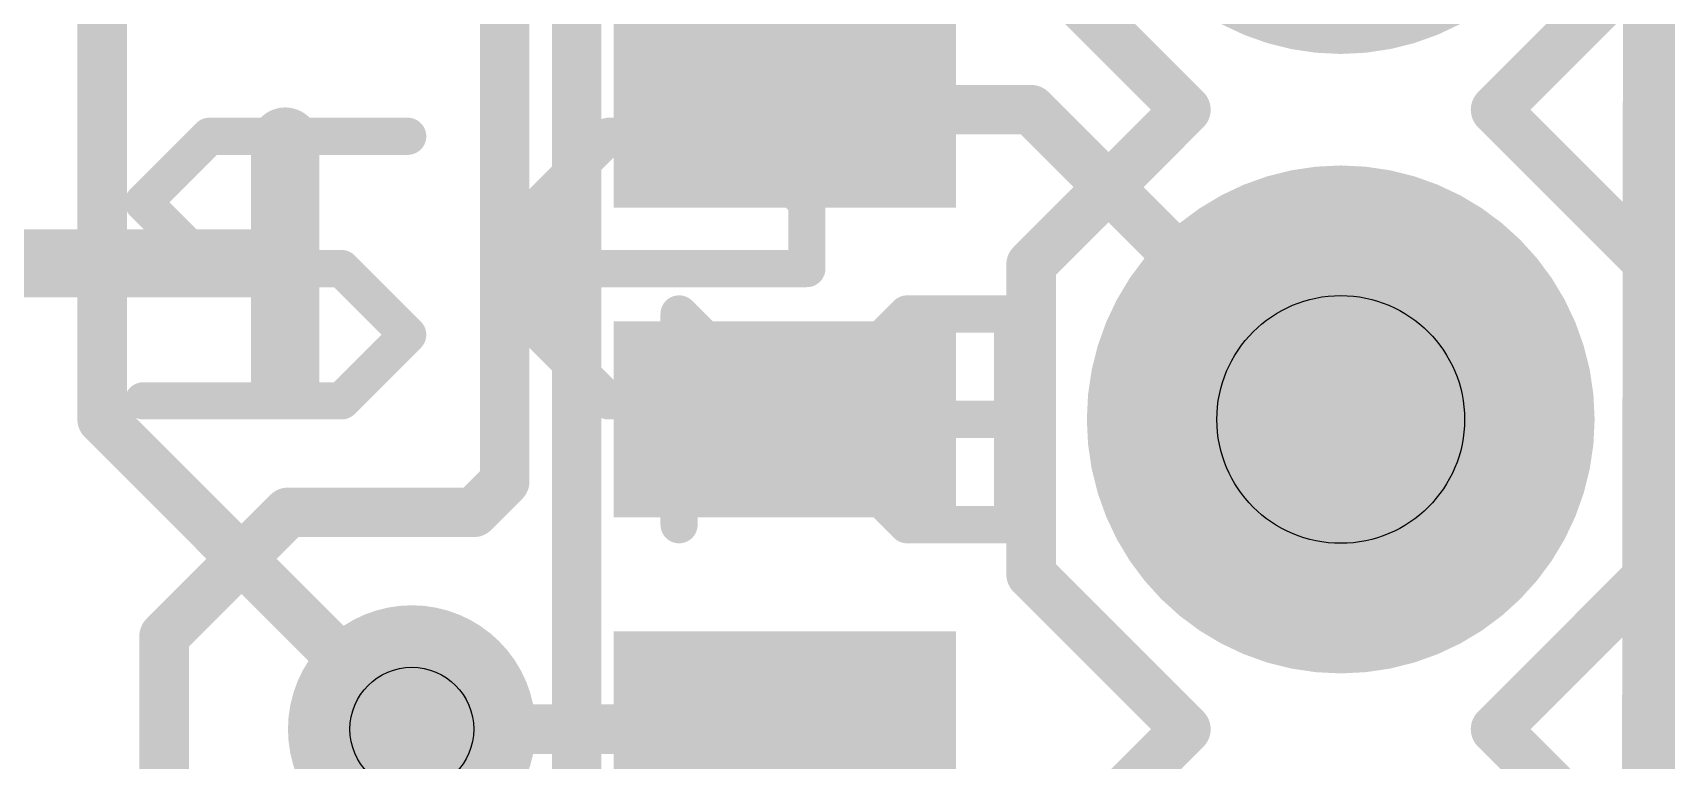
# Model space of a CAD drawing. Extents: x -98 to 13, y 0 to 18.
# Drawn here: x 6.07 to 12.8, y 4.95 to 7.94 of the extents above; entities that cross this region are included whole.
import ezdxf

# ---------------------------------------------------------------- set-up
doc = ezdxf.new("R2010")
doc.units = 0
for name, color, linetype in [('1', 12, 'CONTINUOUS'), ('16', 132, 'CONTINUOUS'), ('17', 110, 'CONTINUOUS'), ('18', 110, 'CONTINUOUS'), ('20', 53, 'CONTINUOUS'), ('21', 53, 'CONTINUOUS'), ('22', 53, 'CONTINUOUS'), ('27', 253, 'CONTINUOUS'), ('29', 253, 'CONTINUOUS'), ('30', 253, 'CONTINUOUS'), ('31', 253, 'CONTINUOUS'), ('44', 253, 'CONTINUOUS'), ('51', 53, 'CONTINUOUS')]:
    doc.layers.add(name, color=color, linetype=linetype)

# ---------------------------------------------------------------- blocks, each defined once
blk = doc.blocks.new('RECT')
blk.add_solid([(-0.5, -0.5), (0.5, -0.5), (-0.5, 0.5), (0.5, 0.5)])
blk = doc.blocks.new('ROUNDP')
at = {"const_width": 0.5}
blk.add_lwpolyline([(0, -0.25, 1), (0, 0.25, 1), (0, -0.25)], format="xyb", dxfattribs=at)
blk = doc.blocks.new('ROUNDV')
at = {"const_width": 0.5}
blk.add_lwpolyline([(0, -0.25, 1), (0, 0.25, 1), (0, -0.25)], format="xyb", dxfattribs=at)

msp = doc.modelspace()

# ---------------------------------------------------------------- linework, layer by layer
at = {"layer": '1', "const_width": 0.2032}
for points in [[(12.7, 17.78), (12.7, 0)], [(8.001, 12.446), (8.001, 6.096)], [(9.15, 7.62), (10.16, 7.62)], [(10.16, 7.62), (11.43, 6.35)], [(8.001, 6.096), (7.874, 5.969)], [(7.112, 5.969), (6.604, 5.461)], [(7.874, 5.969), (7.112, 5.969)], [(6.604, 5.461), (6.604, 4.826)], [(9.15, 5.08), (7.62, 5.08)]]:
    msp.add_lwpolyline(points, dxfattribs=at)
at = {"layer": '1', "const_width": 0.1016}
for points in [[(9.15, 7.6708, 1), (9.15, 7.5692)], [(10.1959, 7.6559, 1), (10.1241, 7.5841)], [(10.16, 7.5692, 1), (10.16, 7.6708)], [(11.3941, 6.3141, 1), (11.4659, 6.3859)], [(8.0369, 6.0601, 1), (7.9651, 6.1319)], [(7.9502, 6.096, 1), (8.0518, 6.096)], [(7.112, 6.0198, 1), (7.112, 5.9182)], [(7.1479, 5.9331, 1), (7.0761, 6.0049)], [(7.874, 5.9182, 1), (7.874, 6.0198)], [(7.8381, 6.0049, 1), (7.9099, 5.9331)], [(6.6548, 5.461, 1), (6.5532, 5.461)], [(6.5681, 5.4969, 1), (6.6399, 5.4251)], [(7.62, 5.1308, 1), (7.62, 5.0292)], [(9.15, 5.0292, 1), (9.15, 5.1308)]]:
    msp.add_lwpolyline(points, format="xyb", dxfattribs=at)
at = {"layer": '16', "const_width": 0.2032}
for points in [[(12.7, 17.78), (12.7, 0)], [(6.35, 6.35), (6.35, 16.51)], [(7.62, 5.08), (6.35, 6.35)]]:
    msp.add_lwpolyline(points, dxfattribs=at)
at = {"layer": '16', "const_width": 0.1016}
for points in [[(6.3859, 6.3859, 1), (6.3141, 6.3141)], [(6.2992, 6.35, 1), (6.4008, 6.35)], [(7.5841, 5.0441, 1), (7.6559, 5.1159)]]:
    msp.add_lwpolyline(points, format="xyb", dxfattribs=at)
at = {"layer": '20', "const_width": 0.2032}
msp.add_lwpolyline([(12.68, 0), (12.7, 17.78)], dxfattribs=at)
at = {"layer": '21', "const_width": 0.2032}
for points in [[(8.2963, 4.6482), (8.2963, 13.1318)], [(10.16, 8.255), (10.795, 7.62)], [(12.065, 7.62), (12.7, 8.255)], [(10.16, 6.985), (10.795, 7.62)], [(12.065, 7.62), (12.7, 6.985)], [(10.16, 5.715), (10.16, 6.985)], [(12.7, 6.985), (12.7, 5.715)], [(10.795, 5.08), (10.16, 5.715)], [(12.7, 5.715), (12.065, 5.08)], [(10.16, 4.445), (10.795, 5.08)], [(12.065, 5.08), (12.7, 4.445)]]:
    msp.add_lwpolyline(points, dxfattribs=at)
at = {"layer": '21', "const_width": 0.1016}
for points in [[(10.8309, 7.5841, 1), (10.7591, 7.6559)], [(10.7591, 7.5841, 1), (10.8309, 7.6559)], [(12.1009, 7.6559, 1), (12.0291, 7.5841)], [(12.0291, 7.6559, 1), (12.1009, 7.5841)], [(10.2108, 6.985, 1), (10.1092, 6.985)], [(12.7508, 6.985, 1), (12.6492, 6.985)], [(10.1241, 7.0209, 1), (10.1959, 6.9491)], [(12.6641, 6.9491, 1), (12.7359, 7.0209)], [(10.1959, 5.7509, 1), (10.1241, 5.6791)], [(12.7359, 5.6791, 1), (12.6641, 5.7509)], [(10.1092, 5.715, 1), (10.2108, 5.715)], [(12.6492, 5.715, 1), (12.7508, 5.715)], [(10.8309, 5.0441, 1), (10.7591, 5.1159)], [(10.7591, 5.0441, 1), (10.8309, 5.1159)], [(12.1009, 5.1159, 1), (12.0291, 5.0441)], [(12.0291, 5.1159, 1), (12.1009, 5.0441)]]:
    msp.add_lwpolyline(points, format="xyb", dxfattribs=at)
at = {"layer": '22'}
for points, const_width in [([(7.1006, 6.4897), (7.1006, 7.4896)], 0.2794), ([(5.6007, 6.9897), (7.1006, 6.9897)], 0.2794), ([(8.7161, 5.9182), (8.7161, 6.7825)], 0.1524), ([(8.7161, 6.7825), (9.1483, 6.3504)], 0.1524), ([(9.6516, 6.7825), (9.5076, 6.6385)], 0.1524), ([(10.0838, 6.7825), (9.6516, 6.7825)], 0.1524), ([(10.0838, 5.9182), (10.0838, 6.7825)], 0.1524), ([(9.5076, 6.6385), (9.5076, 6.4944)], 0.1524), ([(9.5076, 6.4944), (9.6516, 6.3504)], 0.1524), ([(9.1483, 6.3504), (8.5721, 6.3504)], 0.1524), ([(9.6516, 6.3504), (9.5076, 6.2063)], 0.1524), ([(10.0838, 6.3504), (9.6516, 6.3504)], 0.1524), ([(9.5076, 6.2063), (9.5076, 6.0623)], 0.1524), ([(9.5076, 6.0623), (9.6516, 5.9182)], 0.1524), ([(9.6516, 5.9182), (10.0838, 5.9182)], 0.1524)]:
    msp.add_lwpolyline(points, dxfattribs=dict(at, const_width=const_width))
for points, const_width in [([(7.1704, 7.4896, 1), (7.0307, 7.4896)], 0.1397), ([(7.1006, 6.9198, 1), (7.1006, 7.0595)], 0.1397), ([(8.7431, 6.8095, 1), (8.6892, 6.7556)], 0.0762), ([(8.7542, 6.7825, 1), (8.678, 6.7825)], 0.0762), ([(9.6516, 6.8206, 1), (9.6516, 6.7444)], 0.0762), ([(9.6786, 6.7556, 1), (9.6247, 6.8095)], 0.0762), ([(10.1219, 6.7825, 1), (10.0457, 6.7825)], 0.0762), ([(10.0838, 6.7444, 1), (10.0838, 6.8206)], 0.0762), ([(9.4806, 6.6654, 1), (9.5345, 6.6115)], 0.0762), ([(9.5457, 6.6385, 1), (9.4695, 6.6385)], 0.0762), ([(7.0307, 6.4897, 1), (7.1704, 6.4897)], 0.1397), ([(9.5345, 6.5214, 1), (9.4806, 6.4675)], 0.0762), ([(9.4695, 6.4944, 1), (9.5457, 6.4944)], 0.0762), ([(8.5721, 6.3885, 1), (8.5721, 6.3123)], 0.0762), ([(9.1213, 6.3234, 1), (9.1752, 6.3773)], 0.0762), ([(9.1483, 6.3123, 1), (9.1483, 6.3885)], 0.0762), ([(9.6516, 6.3885, 1), (9.6516, 6.3123)], 0.0762), ([(9.6786, 6.3234, 1), (9.6247, 6.3773)], 0.0762), ([(9.6247, 6.3234, 1), (9.6786, 6.3773)], 0.0762), ([(10.0838, 6.3123, 1), (10.0838, 6.3885)], 0.0762), ([(9.4806, 6.2333, 1), (9.5345, 6.1794)], 0.0762), ([(9.5457, 6.2063, 1), (9.4695, 6.2063)], 0.0762), ([(9.5345, 6.0892, 1), (9.4806, 6.0353)], 0.0762), ([(9.4695, 6.0623, 1), (9.5457, 6.0623)], 0.0762), ([(8.678, 5.9182, 1), (8.7542, 5.9182)], 0.0762), ([(9.6516, 5.9563, 1), (9.6516, 5.8801)], 0.0762), ([(9.6247, 5.8913, 1), (9.6786, 5.9451)], 0.0762), ([(10.0457, 5.9182, 1), (10.1219, 5.9182)], 0.0762), ([(10.0838, 5.8801, 1), (10.0838, 5.9563)], 0.0762)]:
    msp.add_lwpolyline(points, format="xyb", dxfattribs=dict(at, const_width=const_width))
at = {"layer": '27', "const_width": 0.1524}
for points in [[(6.5185, 7.2397), (6.7896, 7.5109)], [(6.7896, 7.5109), (7.6031, 7.5109)], [(8.1556, 7.2397), (8.4268, 7.5109)], [(8.4268, 7.5109), (8.9691, 7.5109)], [(8.9691, 7.5109), (9.2403, 7.2397)], [(6.7896, 6.9685), (6.5185, 7.2397)], [(8.1556, 6.6974), (8.1556, 7.2397)], [(9.2403, 7.2397), (9.2403, 6.9685)], [(7.332, 6.9685), (6.7896, 6.9685)], [(7.6031, 6.6974), (7.332, 6.9685)], [(9.2403, 6.9685), (8.1556, 6.9685)], [(7.332, 6.4262), (7.6031, 6.6974)], [(8.4268, 6.4262), (8.1556, 6.6974)], [(6.5185, 6.4262), (7.332, 6.4262)], [(8.9691, 6.4262), (8.4268, 6.4262)]]:
    msp.add_lwpolyline(points, dxfattribs=at)
at = {"layer": '27', "const_width": 0.0762}
for points in [[(6.7896, 7.549, 1), (6.7896, 7.4728)], [(6.8166, 7.4839, 1), (6.7627, 7.5378)], [(7.6031, 7.4728, 1), (7.6031, 7.549)], [(8.4268, 7.549, 1), (8.4268, 7.4728)], [(8.4537, 7.4839, 1), (8.3999, 7.5378)], [(8.9961, 7.5378, 1), (8.9422, 7.4839)], [(8.9691, 7.4728, 1), (8.9691, 7.549)], [(6.5454, 7.2666, 1), (6.4915, 7.2128)], [(6.4915, 7.2666, 1), (6.5454, 7.2128)], [(8.1937, 7.2397, 1), (8.1175, 7.2397)], [(8.1287, 7.2666, 1), (8.1826, 7.2128)], [(9.2784, 7.2397, 1), (9.2022, 7.2397)], [(9.2134, 7.2128, 1), (9.2672, 7.2666)], [(6.7896, 7.0066, 1), (6.7896, 6.9304)], [(6.7627, 6.9416, 1), (6.8166, 6.9955)], [(7.3589, 6.9955, 1), (7.305, 6.9416)], [(7.332, 6.9304, 1), (7.332, 7.0066)], [(8.1556, 7.0066, 1), (8.1556, 6.9304)], [(9.2022, 6.9685, 1), (9.2784, 6.9685)], [(9.2403, 6.9304, 1), (9.2403, 7.0066)], [(7.6301, 6.6704, 1), (7.5762, 6.7243)], [(7.5762, 6.6704, 1), (7.6301, 6.7243)], [(8.1826, 6.7243, 1), (8.1287, 6.6704)], [(8.1175, 6.6974, 1), (8.1937, 6.6974)], [(6.5185, 6.4643, 1), (6.5185, 6.3881)], [(7.305, 6.4531, 1), (7.3589, 6.3993)], [(7.332, 6.3881, 1), (7.332, 6.4643)], [(8.4268, 6.4643, 1), (8.4268, 6.3881)], [(8.3999, 6.3993, 1), (8.4537, 6.4531)], [(8.9691, 6.3881, 1), (8.9691, 6.4643)]]:
    msp.add_lwpolyline(points, format="xyb", dxfattribs=at)
at = {"layer": '44'}
for centre, radius in [((11.43, 6.35), 0.508), ((7.62, 5.08), 0.254)]:
    msp.add_circle(centre, radius, dxfattribs=at)

# ---------------------------------------------------------------- block references
at = {"layer": '1', "xscale": 0.6, "yscale": 1.2, "rotation": 270}
for p in [(9.15, 7.62), (9.15, 6.35), (9.15, 5.08)]:
    msp.add_blockref('RECT', p, dxfattribs=at)
at = {"layer": '17', "rotation": 180}
for xscale, yscale in [(1.8796, 1.8796), (1.8796, 1.8796), (1.524, 1.524), (1.524, 1.524)]:
    msp.add_blockref('ROUNDP', (11.43, 6.35), dxfattribs=dict(at, xscale=xscale, yscale=yscale))
at = {"layer": '18', "xscale": 1.016, "yscale": 1.016}
msp.add_blockref('ROUNDV', (7.62, 5.08), dxfattribs=at)
msp.add_blockref('ROUNDV', (7.62, 5.08), dxfattribs=at)
at = {"layer": '29'}
for name, p, xscale, yscale, rotation in [('ROUNDP', (11.43, 8.89), 2.0828, 2.0828, 180), ('RECT', (9.15, 7.62), 0.8032, 1.4032, 270), ('ROUNDP', (11.43, 6.35), 2.0828, 2.0828, 180), ('RECT', (9.15, 6.35), 0.8032, 1.4032, 270), ('RECT', (9.15, 5.08), 0.8032, 1.4032, 270)]:
    msp.add_blockref(name, p, dxfattribs=dict(at, xscale=xscale, yscale=yscale, rotation=rotation))
at = {"layer": '30', "xscale": 2.0828, "yscale": 2.0828, "rotation": 180}
for p in [(11.43, 8.89), (11.43, 6.35)]:
    msp.add_blockref('ROUNDP', p, dxfattribs=at)
at = {"layer": '31', "xscale": 0.6, "yscale": 1.2, "rotation": 270}
for p in [(9.15, 7.62), (9.15, 6.35), (9.15, 5.08)]:
    msp.add_blockref('RECT', p, dxfattribs=at)
at = {"layer": '51', "xscale": 0.508}
for p, yscale, rotation in [((9.144, 7.62), 1.016, 270), ((9.144, 6.35), 1.016, 270), ((11.43, 6.35), 0.508, 90), ((9.144, 5.08), 1.016, 270)]:
    msp.add_blockref('RECT', p, dxfattribs=dict(at, yscale=yscale, rotation=rotation))

doc.saveas('drawing.dxf')
